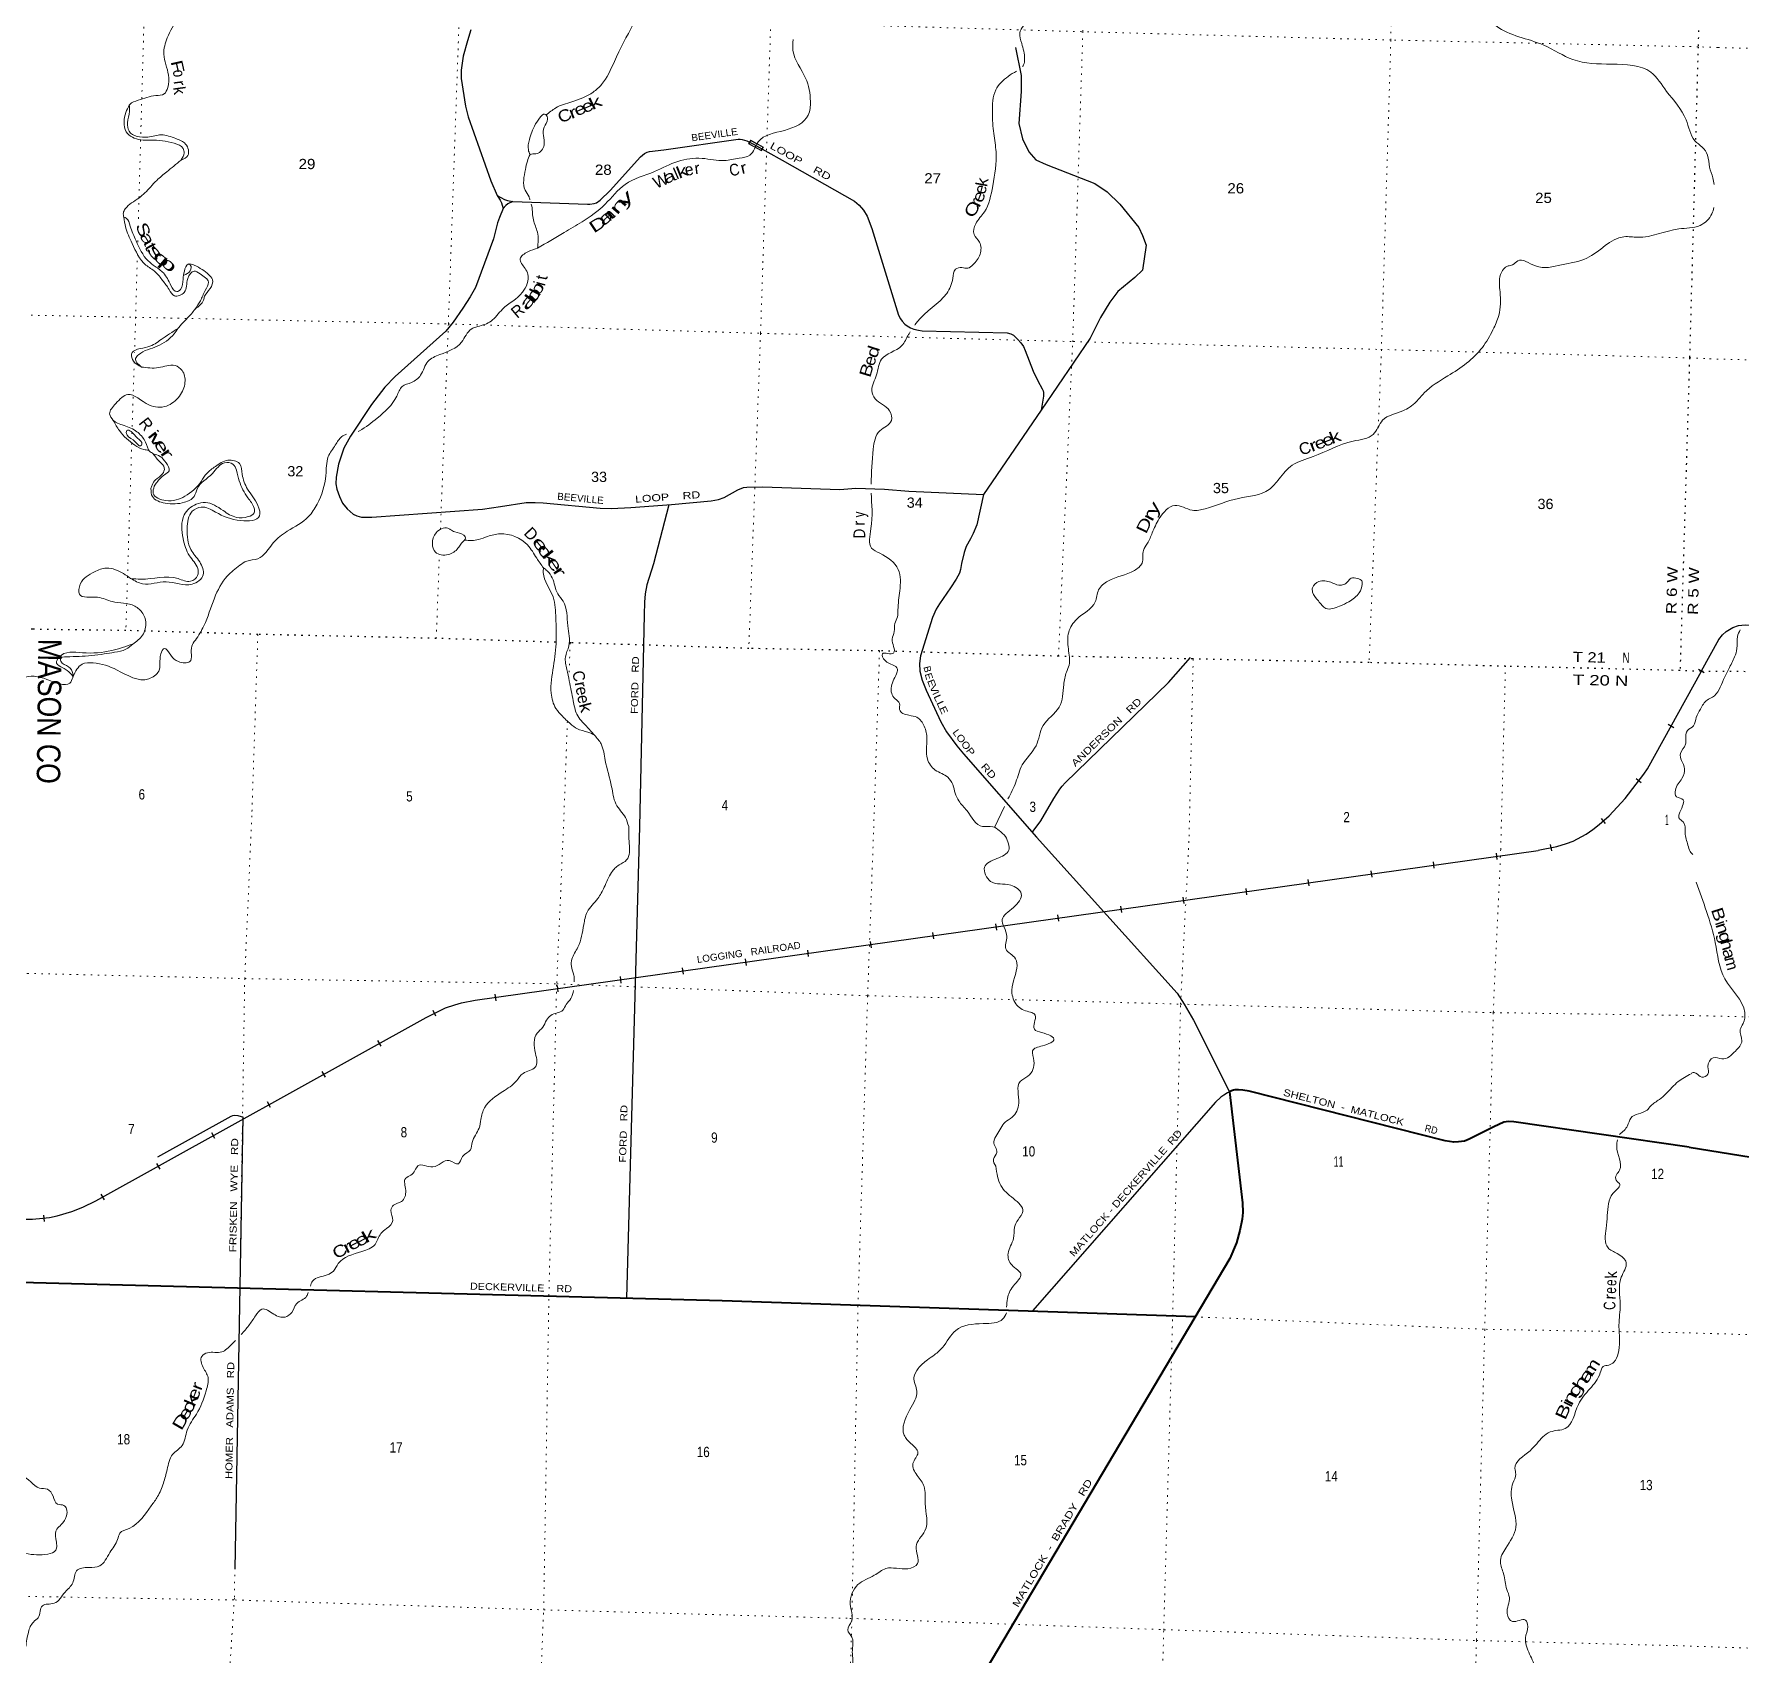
# Model space of a CAD drawing. Header units: feet. Extents: x -751810 to -497223, y -177792 to 12311.
# Drawn here: x -621218 to -592076, y -97603 to -69931 of the extents above; entities that cross this region are included whole.
import ezdxf
from ezdxf.enums import TextEntityAlignment as Align

# ---------------------------------------------------------------- set-up
doc = ezdxf.new("R2010")
doc.units = ezdxf.units.FT
doc.header["$LTSCALE"] = 80
doc.linetypes.add('DOTTED', pattern=[1.5, 0.3, -1.2])
for name, color, linetype in [('12', 7, 'Continuous'), ('27', 7, 'Continuous'), ('30', 7, 'Continuous'), ('41', 7, 'Continuous')]:
    doc.layers.add(name, color=color, linetype=linetype)
for name, color, linetype, lineweight in [('26', 7, 'Continuous', 40), ('29', 7, 'Continuous', 25), ('31', 7, 'Continuous', 13), ('34', 7, 'Continuous', 25), ('39', 7, 'Continuous', 13), ('6', 7, 'DOTTED', 25), ('7', 7, 'DOTTED', 13)]:
    doc.layers.add(name, color=color, linetype=linetype, lineweight=lineweight)

msp = doc.modelspace()

# ---------------------------------------------------------------- linework, layer by layer
at = {"layer": '26'}
for points in [[(-600804.59, -87990.66), (-600582.86, -89887.82), (-600580.94, -90048.03), (-600589.74, -90162.56), (-600629.79, -90355.66), (-600687.48, -90566.92), (-600800.16, -90838.31), (-608046.41, -103047.24)], [(-592959.35, -88937.59), (-595952.56, -88503.55), (-596042.32, -88497.5), (-596125.96, -88510.71), (-596294.42, -88587.54), (-596712.4, -88799.31), (-596795.09, -88832.27), (-596895.52, -88843.8), (-596975.58, -88849.89), (-597124.17, -88825.82), (-600473.98, -87978.78), (-600578.74, -87962.31), (-600653.58, -87957.91), (-600693.25, -87956.79), (-600717.48, -87958.73), (-600737.22, -87962.31), (-600771.77, -87973.28), (-600804.59, -87990.66), (-600800.66, -87992.85)], [(-592959.35, -88937.59), (-591721.1, -89135.58)], [(-624287.51, -92732.23), (-624075.29, -92737.16), (-624024.67, -92730.55), (-623980.65, -92719.54), (-623925.62, -92693.11), (-623888.75, -92668.46), (-623704.92, -92517.11), (-623646.08, -92457.45), (-623206.17, -91982.16), (-623147.54, -91934.38), (-623075.24, -91889.02), (-622886.72, -91768.13), (-622037, -91306.88), (-621952.35, -91264.84), (-621907.23, -91246.12), (-621854.73, -91236.13), (-621669.38, -91232.07), (-609472.57, -91555.25), (-601383.29, -91823.34)]]:
    msp.add_lwpolyline(points, dxfattribs=at)
at = {"layer": '29'}
msp.add_line((-610883.52, -83460.39), (-611105.44, -91511.98), dxfattribs=at)
for points in [[(-613760.18, -69857.85), (-613821.02, -70045.01), (-613892.8, -70305.67), (-613925.83, -70545.39), (-613924.97, -70688.14), (-613855.18, -71161.48), (-613808.38, -71345.01), (-613418.16, -72433.29), (-613313.05, -72687.03), (-613185.35, -72756.1), (-613134.95, -72773.56), (-613046.88, -72786.98), (-611771.28, -72835.86), (-611731.37, -72835.6), (-611657.69, -72823.96), (-611615.04, -72808.44), (-611554.47, -72767.92), (-611384.98, -72600.33), (-610866.41, -72025.66), (-610798.82, -71966.51), (-610752.29, -71947.11), (-610711.22, -71935.88), (-610465.42, -71906.88), (-609199.27, -71726.86), (-609162.05, -71725.94), (-609127.62, -71729.84), (-609087.41, -71738.55), (-609046.2, -71753.12), (-608932.64, -71810.77), (-608444.51, -72081.59), (-607207.9, -72785.18), (-607132.65, -72851.12), (-607057.65, -72935.93), (-606996.94, -73037.36), (-606912.15, -73251), (-606456.87, -74728.25), (-606425.02, -74793.01), (-606394.96, -74831.8), (-606351.35, -74880.3), (-606309.6, -74913.01), (-606254.41, -74944.32), (-606197.21, -74967.6), (-606118.7, -74987), (-606052.94, -74994.63), (-604602.34, -75032.52), (-604539.59, -75045.19), (-604493.06, -75072.35), (-604418.83, -75144.12), (-604368.98, -75200.39), (-604326.33, -75266.34), (-604293.69, -75330.25), (-604161.38, -75685.05), (-604081.87, -75851.81), (-604005.39, -75984.38), (-603988.99, -76019.04), (-603981.23, -76052.02), (-603981.23, -76086.94), (-603983.01, -76113.38), (-604024, -76350.87)], [(-604461.49, -70156.95), (-604362.98, -70639.14), (-604362.71, -70907.9), (-604404.71, -71458.23), (-604341.96, -71718.76), (-604233.98, -71942.5), (-604115.3, -72074.29), (-603935, -72157.71), (-603107.03, -72480.47), (-602894.3, -72622.99), (-602681.47, -72831.71), (-602357.66, -73230.15), (-602293.39, -73368.39), (-602231.93, -73534.62), (-602292.41, -73960.07), (-602426.58, -74086.56), (-602712.5, -74322.98), (-602850.3, -74505.52), (-603010.52, -74769.64), (-603187.4, -75123.54), (-604024, -76350.87), (-605007.24, -77788.56)], [(-613313.05, -72687.03), (-613259.03, -72767.74), (-613237.7, -72812.36), (-613206.95, -72906.7)], [(-613046.88, -72786.98), (-613132.42, -72828.63), (-613165.97, -72855.04), (-613206.95, -72906.7)], [(-613207.01, -72908.7), (-613274.54, -73060.67), (-613306.36, -73150.52), (-613376.48, -73423.26), (-613683.67, -74256.74), (-613770.85, -74418.62), (-613898.61, -74607.53), (-614061.65, -74849.28), (-614189.11, -75002.26), (-615056.23, -75776.57), (-615228.67, -75956.98), (-615460.1, -76253.14), (-615817.01, -76792.37), (-615930.6, -77002.6), (-616019.61, -77271.87), (-616062.43, -77495.35), (-616064.37, -77611.75), (-616050, -77698.19), (-616006.21, -77825.14), (-615952.5, -77937.67), (-615870.5, -78038.53), (-615769.19, -78125.47), (-615707.65, -78154.93), (-615626.07, -78175.73), (-615453.54, -78180.72), (-613564.03, -78038.76), (-613255.52, -77993.52), (-612815.91, -77928), (-612665.78, -77926.01), (-612524.89, -77932.39), (-611552.95, -78023.01), (-611357.18, -78032.31), (-611031.31, -78011.64), (-610337.14, -77961.5), (-609660.68, -77898.81), (-609531.53, -77876.47), (-609437.8, -77840.66), (-609203.44, -77709.46), (-609108.21, -77669.95), (-609047.51, -77663.82), (-608782.34, -77659.45), (-607458.48, -77705.71), (-607188.78, -77683.42), (-606697.31, -77699.62), (-606284.67, -77733.61), (-605007.24, -77788.56)], [(-605005.29, -77790.62), (-605122.66, -78308.69), (-605184.22, -78459.49), (-605229.97, -78548.27), (-605302.48, -78676.77), (-605339.06, -78779.77), (-605382.62, -78967.04), (-605403.3, -79072.51), (-605417.58, -79134.5), (-605473.09, -79235.47), (-605569.43, -79386.83), (-605761.99, -79658.04), (-605814.31, -79751.49), (-605877.22, -79893.38), (-606082.73, -80543.28), (-606099.3, -80674.89), (-606092.37, -80807.74), (-606052.77, -80962), (-605985.34, -81133.73), (-605738.69, -81672.01), (-605638.34, -81841.71), (-605460.6, -82083.5), (-605348.12, -82221.13), (-604104.41, -83641.99)], [(-610383, -77965.75), (-610641.52, -78975.57), (-610754.31, -79335.32), (-610783.27, -79489.6), (-610794.98, -79630.98), (-610803.24, -79847.34), (-610883.52, -83460.39)], [(-604175.86, -83560.36), (-604027.84, -83364.36), (-603808.02, -82983.63), (-603703.04, -82820.45), (-603664.26, -82770.01), (-603613.51, -82714.48), (-601849.32, -81002.52), (-601471.57, -80576.21)], [(-604104.41, -83641.99), (-601701.82, -86304.41), (-601580.61, -86491.39), (-601423.7, -86766.12), (-600804.59, -87990.66)], [(-600804.59, -87990.66), (-600841.57, -88009.17), (-600903.61, -88046.03), (-600954.02, -88080.95), (-601045.75, -88168.05), (-604173.73, -91730.86)], [(-619105.88, -89098.06), (-617852.29, -88406.09), (-617826.41, -88393.29), (-617797.32, -88389.41), (-617741.71, -88395.03), (-617682.93, -88408.81), (-617656.17, -88419.6), (-617792.77, -96137.94)]]:
    msp.add_lwpolyline(points, dxfattribs=at)
at = {"layer": '31'}
for p, q in [((-608983.37, -71739.81), (-608763.81, -71859.35)), ((-608763.81, -71859.35), (-608799.66, -71925.22))]:
    msp.add_line(p, q, dxfattribs=at)
msp.add_lwpolyline([(-608799.66, -71925.22), (-609019.22, -71805.67), (-608983.37, -71739.81)], dxfattribs=at)
msp.add_lwpolyline([(-609008.37, -71802.46), (-608980.16, -71750.66), (-608774.65, -71862.55), (-608802.86, -71914.36)], close=True, dxfattribs=at)
at = {"layer": '34'}
for p, q in [((-592701.78, -80834.92), (-592798.58, -80781.4)), ((-593218.28, -81774.53), (-593315.08, -81721.01)), ((-593777.34, -82712.78), (-593865.11, -82645.47)), ((-594386.66, -83407.42), (-594456.69, -83321.8)), ((-596234.92, -84023.52), (-596250.36, -83913.99)), ((-595303.41, -83875.83), (-595326.24, -83767.6)), ((-598371.77, -84324.86), (-598387.22, -84215.33)), ((-597310.43, -84172.55), (-597325.88, -84063.02)), ((-599447.29, -84473.89), (-599462.74, -84364.37)), ((-601584.15, -84775.24), (-601599.59, -84665.71)), ((-600508.63, -84626.2), (-600524.08, -84516.67)), ((-603721, -85076.58), (-603736.45, -84967.05)), ((-602645.49, -84927.54), (-602660.93, -84818.02)), ((-605857.86, -85377.92), (-605873.31, -85268.4)), ((-604782.34, -85228.89), (-604797.79, -85119.36)), ((-607994.72, -85679.26), (-608010.16, -85569.74)), ((-606919.2, -85530.23), (-606934.65, -85420.7)), ((-610131.57, -85980.61), (-610147.02, -85871.08)), ((-609056.06, -85831.57), (-609071.5, -85722.05)), ((-612268.43, -86281.95), (-612283.88, -86172.42)), ((-611192.91, -86132.91), (-611208.36, -86023.39)), ((-613329.77, -86434.26), (-613345.22, -86324.73)), ((-614357.9, -86698.46), (-614406.06, -86598.89)), ((-615295.38, -87212.06), (-615349.1, -87115.37)), ((-616245.83, -87737.04), (-616299.54, -87640.35)), ((-617181.87, -88259.98), (-617235.58, -88163.29)), ((-618132.31, -88784.96), (-618186.03, -88688.27)), ((-619068.35, -89307.9), (-619122.07, -89211.21)), ((-620018.8, -89832.88), (-620072.51, -89736.19)), ((-621040.51, -90204.34), (-621051.9, -90094.32))]:
    msp.add_line(p, q, dxfattribs=at)
for points in [[(-592747.59, -80799.54), (-592454.49, -80268.04), (-592390.82, -80186.77), (-592327.1, -80129.62), (-592215.15, -80063.74), (-592116.29, -80026.38), (-592004.29, -80015.4), (-591877.01, -80021.98), (-591754.11, -80046.13), (-591637.74, -80090.06), (-591521.35, -80169.15), (-591435.71, -80270.2), (-591372.05, -80380.02), (-591329.81, -80500.69), (-591297.43, -80634.73), (-591308.3, -80767.72), (-591423.72, -81190.17), (-591785.46, -82436.56), (-591805.42, -82620.83), (-591801.04, -82791.73), (-591770.37, -83006.51), (-591731.54, -83172.95), (-591537.87, -83972.99)], [(-595539.47, -83866.51), (-595217.1, -83798.51), (-595054.9, -83752.46), (-594939.01, -83708.61), (-594715.18, -83588), (-594603.42, -83511.27), (-594496.03, -83423.44), (-594327.18, -83278.79), (-594050.39, -82979.12), (-593735.15, -82568.04), (-593672.22, -82477.35), (-592747.74, -80805.22)], [(-624196.2, -89439.17), (-621535.59, -90150.14), (-621361.45, -90164.62), (-621247.54, -90164.62), (-621070.54, -90149.93), (-620958.25, -90138.31), (-620826.8, -90107.63), (-620574.16, -90031.63), (-620384.07, -89958.53), (-620166.71, -89852.58), (-614524.38, -86718.33), (-614191.71, -86557.42), (-614035.32, -86502.46), (-613921.23, -86471.73), (-613688.46, -86427.06), (-595538.22, -83867.49)]]:
    msp.add_lwpolyline(points, dxfattribs=at)
at = {"layer": '34', "lineweight": 13}
for points in [[(-592746.63, -80800.07), (-592453.57, -80268.65), (-592390.01, -80187.52), (-592326.45, -80130.51), (-592214.67, -80064.74), (-592116.04, -80027.46), (-592004.26, -80016.5), (-591877.15, -80023.07), (-591754.41, -80047.19), (-591638.25, -80091.04), (-591522.09, -80169.98), (-591436.61, -80270.84), (-591373.05, -80380.48), (-591330.87, -80501), (-591298.54, -80634.82), (-591309.39, -80767.53), (-591424.78, -81189.87), (-591786.54, -82436.35), (-591806.52, -82620.78), (-591802.14, -82791.82), (-591771.45, -83006.71), (-591732.61, -83173.2), (-591538.94, -83973.25)], [(-595539.24, -83867.59), (-595216.84, -83799.58), (-595054.55, -83753.51), (-594938.55, -83709.61), (-594714.61, -83588.94), (-594602.76, -83512.15), (-594495.32, -83424.28), (-594326.42, -83279.58), (-594049.55, -82979.83), (-593734.26, -82568.69), (-593671.28, -82477.93), (-592746.78, -80805.75)], [(-624196.48, -89440.23), (-621535.78, -90151.23), (-621361.5, -90165.72), (-621247.49, -90165.72), (-621070.44, -90151.03), (-620958.07, -90139.4), (-620826.52, -90108.69), (-620573.8, -90032.67), (-620383.63, -89959.54), (-620166.2, -89853.56), (-614523.87, -86719.31), (-614191.29, -86558.44), (-614034.99, -86503.51), (-613920.98, -86472.8), (-613688.28, -86428.15), (-595538.07, -83868.58)]]:
    msp.add_lwpolyline(points, dxfattribs=at)
at = {"layer": '39'}
msp.add_line((-604820.64, -83477.38), (-604652.06, -83118.75), dxfattribs=at)
for points in [[(-596633.92, -60986.51), (-596637.43, -61457.89), (-596919.67, -62120.42), (-596973.19, -62572.89), (-596998.21, -63005.66), (-597081.11, -63282.42), (-597077.04, -63657.2), (-597240.07, -64037.49), (-597440.4, -64358.78), (-597699.27, -64566.35), (-598016, -64742.82), (-598520.68, -65347.54), (-598986.71, -65674.84), (-599378.47, -66013.34), (-599775.75, -66319.53), (-600096.22, -66477.8), (-600454.71, -66623.41), (-600935.23, -66849.75), (-601264.88, -67205.32), (-601543.36, -67380.36), (-601893.74, -67522.06), (-602287.04, -67705.41), (-603061.15, -67919.19), (-603645.51, -68095.59), (-604040.55, -68387.7), (-604102.38, -68731.26), (-604137.53, -69167.9), (-604117.95, -69327.36), (-604222.09, -69674.3), (-604388.84, -69909.48), (-604355.5, -70089.29), (-604305.4, -70353.98), (-604323.13, -70456.46), (-604344.76, -70485.35)], [(-592997.55, -62607.62), (-593143.41, -62794.76), (-593676.11, -63012.24), (-594201.86, -63425.25), (-594404.38, -63631.67), (-594678.15, -64016.3), (-594722.17, -64378.27), (-595022.64, -64796.74), (-595299.83, -65143.04), (-595497.21, -65657.79), (-595827.81, -66450.53), (-595954.54, -66825.33), (-596253.76, -67417.08), (-596389.65, -67610.42), (-596896.87, -67870.6), (-597342.77, -68071.27), (-597492.05, -68220.09), (-597449.46, -68325.5), (-597290.73, -68591.85), (-596974.42, -68945.24), (-596776.51, -69278.67), (-596744.3, -69404.07), (-596585.04, -69511.28), (-596251.44, -69790.38), (-595441.74, -70119.09), (-594942.6, -70364.46), (-594279.81, -70443.12), (-593613.94, -70580.24), (-593343.51, -70908.75), (-593011.16, -71391.31), (-592859.97, -71752.24), (-592736.91, -71858.89), (-592644.55, -71997.3), (-592609.55, -72199.3), (-592554.1, -72381.47), (-592530.66, -72498.17)], [(-612475.79, -71314.18), (-612311.39, -71190.29), (-612036.05, -71085.72), (-611673.21, -70920.03), (-611528.25, -70789.29), (-611310.71, -70397.75), (-610988.62, -69760.01), (-610710.26, -69214.27), (-610393.08, -68505.94), (-610102.39, -67692.45), (-610021.45, -67538.56), (-609798.69, -67324.39), (-609491.43, -66984.59), (-609391.71, -66788.68), (-609305.43, -66552.27), (-609104.72, -65954.98), (-608906.09, -65613.52), (-608842.23, -65394.9), (-608658.85, -65252.65), (-608456.37, -65048.24), (-608188.1, -64756.2), (-608065.4, -64633.17), (-607596.9, -64529.54), (-607396.02, -64298.92), (-607144.53, -63924.02), (-606856.26, -63765.25), (-606638.34, -63476.46)], [(-618567.67, -69063.66), (-618573.08, -69402.04), (-618752.35, -69665.23), (-618944.76, -69994.7), (-619003.52, -70271.82), (-618924.69, -70627.61), (-618938.19, -70842.97), (-618998.27, -70950.84), (-619139.58, -70978.9), (-619442.72, -71060.89), (-619584.7, -71131.24), (-619592.94, -71143.2)], [(-612623.36, -73586.99), (-612168.32, -73317.95), (-611861.52, -73133.27), (-611468.75, -72834.44), (-611126.92, -72495.81), (-610624.4, -72277.87), (-610227.2, -72102.63), (-609813.89, -72052.55), (-609430.13, -72088.65), (-609177.98, -72050.21), (-608998.04, -71996.56), (-608853.58, -71771.11), (-608405.73, -71574.49), (-608001.11, -71312.74), (-607963.18, -71079.63), (-608045.38, -70683.49), (-608261.22, -70212.79), (-608256.42, -70024.75)], [(-604444.51, -70562.88), (-604585.83, -70651.88), (-604796.78, -70882.35), (-604855.23, -71266.25), (-604832.86, -71629.24), (-604793.59, -71942.11), (-604851.14, -72521.45), (-604993.08, -72966.53), (-605141.21, -73169.75), (-605168.25, -73350.66), (-605077.76, -73480.98), (-605064.99, -73688.69), (-605188.62, -73870.13), (-605274.05, -73927.24), (-605378.5, -73915.57), (-605485.64, -73946.16), (-605532.34, -74098.56), (-605635.07, -74356.88), (-606141.9, -74844.72), (-606181.66, -74901.98)], [(-619592.75, -71142.92), (-619651.3, -71269.23), (-619682.07, -71431.94), (-619646.49, -71597.69), (-619399.19, -71736.46), (-619228.22, -71741.1), (-618824.6, -71793.62), (-618675.14, -71884.55), (-618658.22, -71959.35), (-618710.41, -72077.42)], [(-618710.48, -72081.45), (-618592.51, -72002.67), (-618631.63, -71806.65), (-618797.19, -71715.47), (-619047.66, -71649.17), (-619277.68, -71687.96), (-619596.03, -71588.39), (-619623.92, -71444.92), (-619590.66, -71252.03), (-619592.84, -71143.11)], [(-612750.69, -71985.4), (-612779.61, -71906.38), (-612760.72, -71731.4), (-612655.85, -71465.05), (-612482.24, -71304.53), (-612451.28, -71381.56), (-612509.86, -71521.69), (-612522.17, -71662.52), (-612510.63, -71821.86), (-612631.74, -71971.1), (-612702.25, -71976.07), (-612751.02, -71984.51)], [(-618710.48, -72081.45), (-618955.17, -72283.19), (-619124.5, -72427.67), (-619230.94, -72540.87), (-619431.15, -72729.2), (-619661.47, -72913.03), (-619694.79, -72983.04), (-619685.89, -73055.7)], [(-612751.41, -72758.52), (-612768.32, -72710.4), (-612834.91, -72596.56), (-612829.28, -72244.08), (-612796.79, -72099.53), (-612751.02, -71984.51)], [(-612623.36, -73586.99), (-612624.98, -73310.95), (-612694.09, -73102.38), (-612720.56, -72870.29), (-612728.76, -72834.26)], [(-618466.47, -74622.55), (-618327.91, -74472.9), (-618306.96, -74406.5), (-618214.3, -74274.95), (-618173.63, -74122.46), (-618238.67, -74036.85), (-618483.63, -73877.97), (-618587.92, -73856.22), (-618652.25, -73978.13), (-618674.53, -74112.77), (-618721.68, -74293.37), (-618780.57, -74326.72), (-618881.56, -74224.44), (-619010.92, -74008.9), (-619151.99, -73895.93), (-619273.22, -73801.4), (-619477, -73457.8), (-619577.66, -73208.46), (-619645.94, -73074.44), (-619686, -73054.84)], [(-619685.89, -73055.7), (-619656.37, -73223.37), (-619546.14, -73503.08), (-619308.58, -73873.39), (-619149.44, -73988.65), (-619025.05, -74137.62), (-618914.78, -74288.4), (-618822, -74400.62), (-618658.05, -74340.68), (-618593.89, -74103.93), (-618487.22, -73976.63), (-618385.36, -74024.53), (-618240.73, -74165.76), (-618297.3, -74305.92), (-618378.62, -74483.97), (-618468.27, -74625.39)], [(-604590.33, -82987.45), (-604454.44, -82701.54), (-604347.14, -82409.05), (-604110.47, -82080.26), (-603990.3, -81737.59), (-603715.61, -81421.47), (-603637.04, -81037.87), (-603591.34, -80823.01), (-603547.2, -80704.82), (-603558.85, -80426.62), (-603552.3, -80142.65), (-603413.91, -79919.13), (-603101.35, -79625.75), (-603041.7, -79419.15), (-602884.38, -79270.46), (-602430.72, -79088.04), (-602299.91, -78961.1), (-602278.36, -78745.86), (-602210.01, -78624.02), (-602126.68, -78445.99), (-602006.07, -78202.05), (-601738.86, -77976.47), (-601444.39, -78059.56), (-601222.64, -78034.75), (-600656.39, -77858.08), (-600130.76, -77704.96), (-599960.89, -77526.24), (-599735.8, -77291.96), (-599381.3, -77144.28), (-598694.9, -76878.78), (-598353.02, -76765.16), (-598192.21, -76523.85), (-597847.54, -76361.91), (-597619.71, -76208.26), (-597484.49, -76057.22), (-597079.42, -75767.27), (-596490.1, -75280.69), (-596308.18, -74977.25), (-596209.73, -74734.99), (-596187.2, -74332.4), (-596178.44, -74036.38), (-596049.32, -73889.28), (-595972.52, -73868.29), (-595886.93, -73801.1), (-595584.48, -73888.34), (-595137.45, -73869), (-594705.04, -73756.76), (-594071.35, -73389.73), (-593836.07, -73399.37), (-593137.56, -73256.96), (-592772.37, -73196.07), (-592569.99, -72997.71), (-592537.24, -72890.92)], [(-615684.84, -76713.5), (-615661.31, -76701.44), (-615360.06, -76486.45), (-615026.1, -76112.82), (-614932.93, -75949.04), (-614774.82, -75876.92), (-614619.93, -75754.39), (-614493.42, -75518.59), (-614288.3, -75400.86), (-613918.68, -75188.94), (-613754.14, -74965.82), (-613644.8, -74923.17), (-613415.96, -74831.99), (-613221.52, -74627.46), (-612878.82, -74336.55), (-612787.42, -74031.73), (-612836.1, -73930.25), (-612920.03, -73767.79), (-612787.31, -73646.93), (-612619.51, -73584.72)], [(-618663.81, -74046.56), (-618598.51, -74015.22), (-618536.52, -73913.42), (-618569.85, -73858.51), (-618586, -73854.82)], [(-618468.27, -74625.39), (-618533.08, -74705.23), (-618705.02, -74887.95), (-618756.35, -74951.63)], [(-618753.67, -74948.3), (-619051.24, -75146.56), (-619274.56, -75270.07), (-619556.22, -75392.67), (-619519.96, -75516.12), (-619384.71, -75614.9)], [(-619384.71, -75614.9), (-619484.96, -75466.29), (-619435.68, -75404.59), (-619117.45, -75260.38), (-618828.3, -75047.23), (-618756.35, -74951.63)], [(-606257.59, -75014.74), (-606286.17, -75058.08), (-606405.97, -75251.66), (-606749.72, -75482.11), (-606834.48, -75748.76), (-606913.22, -76017.52), (-606857.1, -76157.39), (-606612.85, -76360.58), (-606581.35, -76530.3), (-606777.28, -76702.57), (-606890.93, -77015.12), (-606926.73, -77616.82)], [(-619385.03, -75614.67), (-619095.11, -75625.38), (-618812.82, -75589.41), (-618691.39, -75671.86), (-618642.34, -75876.09), (-618736.63, -76110.36), (-618958.68, -76280.22), (-619258.21, -76261.53), (-619619.57, -76082.73), (-619823.29, -76238.77), (-619928.72, -76414.44), (-619866.14, -76528.22)], [(-619866.14, -76528.22), (-619762.26, -76701.06), (-619498.59, -76948.87), (-619344.99, -77024.35), (-619263.21, -77035)], [(-619266.48, -77031), (-619340.1, -76852.58), (-619486.62, -76703.27), (-619712.4, -76603.1), (-619818.41, -76563.2), (-619865.13, -76529.9)], [(-620552.11, -80898.33), (-620397.46, -80688.41), (-620211.99, -80667.07), (-619801.42, -80788.2), (-619260.53, -80939.52), (-619091.4, -80807.13), (-619054.51, -80513.56), (-618996.7, -80421.77), (-618885.81, -80534.28), (-618754.74, -80643.06), (-618559.57, -80644.04), (-618527.22, -80382.63), (-618465.16, -80276.8), (-618320.45, -80035.24), (-618139.84, -79562.55), (-617920.48, -79183.13), (-617706.25, -78999.05), (-617588.41, -78928.33), (-617400.64, -78888.9), (-617134.67, -78614.95), (-616896.11, -78419.15), (-616531.89, -78166.86), (-616385.64, -77955.54), (-616236.93, -77464.23), (-616195.6, -77144.53), (-616075.73, -76946.92), (-615964.78, -76803.56), (-615886.05, -76760.47)], [(-619527.32, -76857.77), (-619644.08, -76735.1), (-619635.42, -76696.96), (-619563.29, -76716.19), (-619454.44, -76830.68), (-619377.59, -76932.59), (-619402.15, -76958.41), (-619479.74, -76902.82), (-619527.32, -76857.77)], [(-619569.79, -79224.42), (-619365.38, -79316.12), (-618966.41, -79281.94), (-618520.32, -79321.01), (-618330.65, -79162.74), (-618391.52, -78942.21), (-618543.07, -78730.37), (-618605.81, -78374.82), (-618518.56, -78077.99), (-618366.49, -78005.78), (-618122.34, -78090.11), (-617688.01, -78235.77), (-617368.84, -78158.06), (-617398.19, -77980.32), (-617574.78, -77697.58), (-617665.34, -77446.37), (-617712.73, -77264.33), (-617909.02, -77206.93), (-618124, -77312.42), (-618270.78, -77431.05), (-618363.5, -77566.63), (-618643.23, -77820.22), (-618968.37, -77893.81), (-619183.74, -77771.65), (-619167.94, -77649.16)], [(-619266.48, -77031), (-619244.77, -77057.52), (-619212.84, -77074.13), (-619187.07, -77098.7)], [(-619187.58, -77098.21), (-619068.56, -77237.51), (-618995.7, -77337.35), (-619027.52, -77439.61), (-619145.84, -77540.54), (-619203.52, -77629.92), (-619224.67, -77688.42)], [(-619167.94, -77649.16), (-619122.37, -77583.84), (-618991.53, -77454.26), (-618913.96, -77384.94), (-618966.15, -77251.17), (-619065, -77140.86), (-619187.07, -77098.7)], [(-619224.67, -77688.42), (-619198.73, -77827.83), (-618981.15, -77937.94), (-618648.89, -77922.88), (-618488.39, -77826.62), (-618435.97, -77694.46), (-618172.2, -77432.56), (-617968.03, -77248.33), (-617823.57, -77274.72), (-617762.85, -77378.4), (-617715.45, -77560.44), (-617567.13, -77848.8), (-617463.25, -78021.63), (-617460.57, -78106.29), (-617564.2, -78169.17), (-617762.61, -78181.73), (-617993.14, -78063.88), (-618294.79, -77926.29), (-618450.21, -77956.15), (-618654.35, -78138.37), (-618674.93, -78545.01), (-618564.9, -78836.81), (-618425.54, -79056.53), (-618427.37, -79171.33), (-618547.71, -79272.24), (-618760.28, -79226.67), (-619396.31, -79237.07), (-619571.17, -79224.32)], [(-606928.5, -77769.11), (-606930.77, -78374.4), (-606917.97, -78707.01), (-606778.5, -78793.77), (-606462.98, -79070.58), (-606436.62, -79435.64), (-606467.95, -79759.51), (-606477.96, -79882.26), (-606521.98, -79992.39), (-606532.22, -80129.23), (-606566.53, -80261.67), (-606542.37, -80386.95), (-606542.16, -80499.77), (-606733.51, -80510.94), (-606689.07, -80626.46), (-606478.14, -80774.75), (-606480.83, -80817.01), (-606537.21, -80945.09), (-606575.3, -81188.28), (-606518.38, -81277.79), (-606441.24, -81361.58), (-606440.87, -81464.33), (-606281.44, -81561.46), (-606145.16, -81595.78), (-606018.79, -81746.8), (-605973.92, -81961.05), (-605965.34, -82305.68), (-605831.53, -82495.1), (-605618.21, -82619.24), (-605529.64, -82743.5)], [(-613868.12, -78572.32), (-613851.51, -78540.34), (-613882.83, -78485.47), (-614034.89, -78430.76), (-614112.73, -78391.28), (-614154.63, -78368.48), (-614355.08, -78446), (-614418.39, -78630.37), (-614366.39, -78776.23), (-614147.69, -78815.84), (-613980.95, -78707.59), (-613933.56, -78637.8), (-613868.12, -78572.32)], [(-613868.12, -78572.32), (-613630.51, -78561.86), (-613474.7, -78507.84), (-613262.7, -78462.73), (-612792.86, -78653.27), (-612637.48, -78877.26), (-612521.42, -79044.24)], [(-619532.74, -80345.06), (-619367.31, -80192.47), (-619313.48, -79971.68), (-619363.4, -79821.83), (-619500.25, -79696.84), (-619885.35, -79618.41), (-620133.71, -79546.11), (-620444.76, -79492.99), (-620429.95, -79321.97), (-620187.14, -79112.14), (-619982.86, -79046.77), (-619828.37, -79075.33), (-619571.17, -79224.32)], [(-612521.42, -79044.24), (-612524.27, -79124.52), (-612358.28, -79538.31), (-612309.79, -79903.71), (-612303.8, -80284.57), (-612351.08, -80725.06), (-612390.61, -81183.79), (-612308.26, -81444.95), (-612197.69, -81577.59), (-612035.08, -81727.15), (-611903.56, -81807.74), (-611715.32, -81865.02), (-611652.65, -81898.97)], [(-611651.5, -81900.25), (-611787.92, -81749.07), (-611949.64, -81543.11), (-612012.35, -81312.48), (-612081.41, -80974.98), (-612120.51, -80776.94), (-612147.33, -80567.01), (-612087.95, -80376.52), (-612106.62, -80033.75), (-612184.41, -79613.51), (-612278.95, -79485.13), (-612370.75, -79216.67), (-612458.47, -79093.8), (-612521.42, -79044.24)], [(-598768.95, -79623.63), (-598591.45, -79471.22), (-598540.76, -79320.9), (-598547.93, -79266.39), (-598619.71, -79225), (-598730.29, -79219.27), (-598791.65, -79280.79), (-598854.78, -79328.17), (-598941.48, -79338.93), (-599075.53, -79290.54), (-599282.61, -79279.31), (-599390.91, -79382.41), (-599388.07, -79457), (-599289.87, -79607.59), (-599161.13, -79736.48), (-598927.09, -79697.76), (-598768.95, -79623.63)], [(-592086.53, -80100.86), (-592133.39, -80215.18), (-592142.65, -80422.5), (-592182.43, -80562.58), (-592282.33, -80769.69), (-592373.5, -80950.81), (-592560.38, -81252.49), (-592652.23, -81300.6), (-592764.24, -81456.12)], [(-620551.78, -80901.61), (-620652.71, -80795.3), (-620726.47, -80751.86), (-620833.81, -80669.63), (-620791.94, -80567.53), (-620394.34, -80493.03), (-619892.67, -80454.38), (-619532.74, -80345.06)], [(-619532.74, -80345.06), (-619650.87, -80433.91), (-619844.87, -80485.33), (-620022.14, -80513.23), (-620447.67, -80556.68), (-620669.12, -80563.36), (-620767.82, -80598.8), (-620762.89, -80638.48), (-620629.55, -80731.19), (-620556.98, -80849.15), (-620551.78, -80901.61)], [(-623728.45, -83112.47), (-623556.44, -82835.14), (-623451.18, -82775.14), (-622958.31, -82782.69), (-622738.83, -82522.13), (-622540.36, -82190.74), (-622332.17, -82006.57), (-621681.62, -81591.44), (-621575.7, -81385.56), (-621407.42, -80928.79), (-621217.74, -80895.44), (-620779.1, -81023.04), (-620609.92, -81013.54), (-620557.78, -80913.44), (-620551.78, -80901.61)], [(-592764.24, -81456.12), (-592838.2, -81596.19), (-592884.78, -81740.53), (-592988.67, -81819.52), (-593013.24, -81972.26), (-593020.63, -82056.76), (-593107.66, -82214.59), (-593089.45, -82333.73), (-593037.35, -82473.54), (-593082.24, -82638.05), (-593194.09, -82837.8), (-593175.77, -82950.91), (-593059.9, -83003.05), (-593069.65, -83109.68), (-593128.2, -83247.79), (-593133.29, -83314.2), (-593061.89, -83379.76), (-593028.64, -83565.62), (-592979.72, -83777.9), (-592939.21, -83887.32), (-592895.82, -83939.3)], [(-611651.5, -81900.25), (-611537.2, -82051.08), (-611467.2, -82330.18), (-611357.7, -82781.12), (-611283.91, -83074.38), (-611122.62, -83306.52), (-611066.51, -83457.38)], [(-605529.64, -82743.5), (-605429.47, -83023.05), (-605289.31, -83192.42), (-605025.97, -83460.37), (-604850.94, -83463.05), (-604739.32, -83529.23), (-604630.25, -83628)], [(-611066.51, -83457.38), (-611057.4, -83749.2), (-611101.07, -84030.37), (-611230.22, -84115.78), (-611358.48, -84243.56), (-611484.05, -84498.44), (-611593.77, -84687.18), (-611775.22, -84922.49), (-611833.19, -85134.73), (-611934.02, -85521.3), (-612036.06, -85724.36), (-612043.32, -85847.17), (-612002.91, -85995.39), (-611995.01, -86109.77)], [(-604630.25, -83628), (-604576.07, -83864.52), (-604781.31, -84008.48), (-604988.61, -84154.4), (-604886.22, -84396.96), (-604543.42, -84460.17), (-604364, -84607.91), (-604495.08, -84842.49), (-604687.81, -85047.26), (-604610.8, -85335.54), (-604626.55, -85550.88), (-604459.68, -85716.46), (-604439.72, -85876.25), (-604521.54, -86305.65), (-604414.75, -86534.21), (-604203.81, -86632.36), (-604136.11, -86662.31), (-604148.26, -86893.88), (-603889.69, -87019.45), (-603804.88, -87088.16), (-603999.25, -87202.15), (-604168.73, -87288.55), (-604147.12, -87462.51), (-604248.69, -87724.05), (-604384.04, -87815.35), (-604403.77, -88181.82), (-604520.96, -88424.81), (-604635.93, -88506.56), (-604778.7, -88726.72), (-604832.11, -88842.3), (-604782.59, -89027.05), (-604838.01, -89142.58), (-604796.89, -89260.8)], [(-592840.5, -84410.67), (-592661.9, -84912.36), (-592513.46, -85440.14), (-592349.18, -86063.05), (-592008.44, -86633.67), (-592037.19, -86824.56), (-592086, -86928.26), (-592058.35, -87118.46), (-592169.29, -87293.29), (-592398.11, -87429.04), (-592548.64, -87407.35), (-592638.92, -87560.48), (-592637.99, -87689.56), (-592741.9, -87739.53), (-592842.96, -87670.61), (-592907.27, -87665.06), (-592926.61, -87681.59)], [(-612006.02, -86257.96), (-612055.8, -86397.3), (-612133.05, -86500.18), (-612189.89, -86593.49), (-612395.76, -86685.01), (-612468.39, -86765.82), (-612534.04, -86887.14), (-612631.41, -86989.49), (-612656.64, -87335.65), (-612660.79, -87569.44), (-612758.9, -87623.39), (-612869.04, -87675.01), (-612983.21, -87803.15), (-613217.68, -87986.69), (-613527.13, -88263.08), (-613590.76, -88461.07), (-613620.86, -88609.5), (-613738.05, -88852.5), (-613765.55, -88978.82), (-613901.55, -89094.31), (-613973.28, -89217.49), (-614130.98, -89163.04), (-614409.85, -89272.86), (-614665.14, -89252.22), (-614715.68, -89335.61), (-614784.18, -89412.5), (-614874.24, -89466.65), (-614873.62, -89672.33), (-614945.14, -89864.07), (-615079.76, -89927.16), (-615128.34, -90012.62), (-615092.59, -90184.92), (-615200.98, -90323.29), (-615297.99, -90411.55), (-615397.48, -90594.5), (-615620.25, -90715.84), (-616024.57, -90923.26), (-616108.48, -91050.16), (-616212.9, -91114.03), (-616463.48, -91220.53), (-616501.37, -91308.28)], [(-592926.61, -87681.59), (-593143.65, -87814.44), (-593356.68, -88024.74), (-593467.98, -88120.69), (-593613.88, -88229.87), (-593678.2, -88300.82), (-593955.79, -88438.89), (-594011.64, -88570.54), (-594148.97, -88717.13)], [(-594181.81, -88811.71), (-594195.96, -88914.65), (-594148.46, -89329.21), (-594198.84, -89406.56), (-594205.36, -89501.16), (-594140.79, -89573.38), (-594185.08, -89648.87), (-594263.7, -89727.51), (-594356.16, -90102.2), (-594378.05, -90321.41), (-594344.49, -90652.95), (-594185.94, -90751.77), (-594034.91, -90906.85), (-594118.05, -91156.77), (-594136.35, -91622.07), (-594157.66, -91972.36), (-594146.71, -92244.84), (-594170.51, -92459.98), (-594242.78, -92603.31), (-594332.78, -92655.45), (-594426.07, -92679.27), (-594477.31, -92788.86), (-594653.67, -93060.58), (-594850.12, -93329.78), (-595074.44, -93739.4), (-595331.79, -93797.35), (-595454.86, -93880.9), (-595674.61, -94117.24), (-595934.42, -94421.11), (-595918.9, -94520.3), (-595967.22, -94672.31), (-595988.96, -94962.1), (-595916.57, -95425.69), (-596091.14, -95782.14), (-596181.9, -96015.73), (-596126.82, -96218.77), (-596071.47, -96488.36), (-596028.73, -96624.54), (-596066.09, -96895.79), (-595973.02, -97033.26), (-595754.87, -97010.61), (-595715.41, -97118.49), (-595754.78, -97313.06), (-595736.3, -97452.66), (-595622.58, -97723.74), (-595558.01, -97872.58), (-595480.94, -98005.61), (-595549.87, -98251.85), (-595577.26, -98374.15), (-595453.96, -98740.24), (-595401.09, -98798.05), (-595353.68, -98756.92), (-595308.7, -98731.85), (-595294.35, -98875.38), (-595334.04, -99082.04), (-595258.29, -99188.83), (-595188.21, -99281.36), (-595200.03, -99424.21), (-595236.54, -99509.98), (-595113.11, -99565.56), (-595073.01, -99649.25), (-595092.99, -99795.93), (-595194.73, -100216.76), (-595216.99, -100526.7), (-595160.38, -100747.93), (-594948.97, -101057.8), (-594957.51, -101305.58), (-595105.3, -102021.63), (-595113.54, -102640.43), (-595209.56, -103073.49), (-595317.11, -103409.48), (-595376.73, -103837.43), (-595425.44, -104156.78), (-595457.19, -104520.92), (-595413.29, -104766.02), (-595398.63, -105127.31), (-595444.32, -105561.67), (-595496.43, -106316.45), (-595581.77, -107108.7), (-595656.76, -107661.27), (-595736.13, -107921.36), (-595838.33, -108130.46), (-595908.8, -108358.52)], [(-604796.89, -89260.8), (-604710.84, -89591.44), (-604497.1, -89812.65), (-604333.73, -90034.59), (-604417.97, -90173.57), (-604475.77, -90303.16), (-604494.86, -90492.2), (-604588.21, -90747.9), (-604521.05, -90951.25), (-604369.87, -91100.29), (-604498.13, -91304.69), (-604598.48, -91519.89), (-604614.36, -91664.97)], [(-616540.88, -91417.43), (-616564.99, -91480.06), (-616735.47, -91604.74), (-616820.03, -91755.82), (-616932.92, -91835.6), (-617127.02, -91786.28), (-617328.22, -91700.48), (-617438.04, -91816.64), (-617553.16, -91981.05), (-617682.97, -92132.6)], [(-604614.8, -91764.85), (-604678.17, -91868.69), (-605012.61, -91946.84), (-605481.02, -92063.9), (-605710.31, -92356.46), (-605842.44, -92478.09), (-605965.66, -92567.69), (-606122.63, -92714.9), (-606195.16, -92868.3), (-606144.9, -93101.46), (-606265.97, -93414.93), (-606362.09, -93852.02), (-606246.98, -93994.09), (-606128.27, -94152.38), (-606213.68, -94335.7), (-606140.48, -94539.2), (-606022.57, -94727.72), (-606004.04, -95018.54), (-606008.3, -95486.22), (-606160.41, -95754.53), (-606133.78, -96043.55), (-606297.27, -96132.12), (-606673.86, -96128.53), (-606872.32, -96244.44), (-607152.51, -96404.63), (-607282.21, -96740.05), (-607261.57, -97026.9), (-607325.99, -97178.49), (-607254.75, -97303.31), (-607245.59, -97491.06), (-607244.96, -97620.12), (-607241.32, -97787.56), (-607380.39, -98096.54), (-607374.68, -98262.02), (-607328.66, -98503.14), (-607401.77, -98602.09), (-607485.64, -98726.97), (-607455.45, -98880.98), (-607503.5, -99022.91), (-607701.8, -99209.39), (-607785.3, -99473.41), (-607935.02, -99574.43), (-608106.24, -99727.32), (-608058.68, -99986.63), (-608049.59, -100329.63), (-608153.97, -100697.96), (-608214.97, -101254.92), (-608326.93, -101528.29), (-608590.86, -101836.09), (-608584.95, -102146.75), (-608565.08, -102267.42)], [(-622435.43, -92251.63), (-622535.63, -92166.17), (-622657.53, -92205.4), (-622809.26, -92382.99), (-622835.6, -92618.22), (-622806.79, -92824.62), (-622810.56, -92967.68), (-622800.77, -93207.88), (-622747.54, -93328.2), (-622725.67, -93415.46), (-622720.86, -93615.2), (-622637.22, -93881.47), (-622584.41, -93941.3), (-622456, -93884.09), (-622304.43, -93865.79), (-622283.94, -93928.82), (-622254.22, -94024.34), (-622210.15, -94033.54), (-622174.97, -93998.14), (-622118.02, -94054.04), (-621995.08, -94204.37), (-622030.68, -94255.89), (-622086.15, -94296.81), (-622053.25, -94348.06), (-621972.62, -94346.09), (-621962.24, -94410.88), (-621953.98, -94479.64), (-621951.71, -94546.24), (-621965.59, -94614.44), (-622116.2, -94673.09), (-622228.83, -94742.8), (-622187.04, -94838.64), (-622047.34, -94811.96), (-621813.52, -94882.46), (-621597.34, -95087.61), (-621459.3, -95429.88), (-621428.8, -95648.42), (-621464.94, -95796.7), (-621458.05, -95841.24), (-621374.3, -95873.62), (-620985.78, -95883.56), (-620849.11, -95818.5), (-620848.04, -95624.96), (-620831.5, -95456.01), (-620754.94, -95379.33), (-620666.47, -95232.39), (-620665.3, -95111.44), (-620710.11, -95053.84), (-620818.23, -95028.89), (-620895.25, -94893.85), (-620992.88, -94776.42), (-621127.32, -94756.85), (-621273.58, -94650.28), (-621604.08, -94426.08), (-621753.68, -94293.21), (-621950.89, -94056.3), (-622188.84, -93759.86), (-622460.58, -93369.81), (-622503.95, -93181.19), (-622591.18, -92822.07), (-622590.33, -92713.21), (-622593.23, -92517.55), (-622653.35, -92429.32), (-622592.53, -92338.12), (-622423.49, -92267.84), (-622435.43, -92251.63)], [(-617781.49, -92236.66), (-617849.79, -92306.15), (-618014.23, -92430.99), (-618260.35, -92444.86), (-618356.66, -92506.92), (-618331.4, -92695.08), (-618249.3, -92866.55), (-618281.58, -93097.6), (-618447.09, -93492.6), (-618605.4, -93766.81), (-618692.93, -94030.72), (-618853.98, -94179.84), (-618947.44, -94439.57), (-619012.03, -94673.83), (-619110.68, -94901.17), (-619217.54, -95057.72), (-619598.35, -95443.18), (-619753.67, -95527.93), (-619792.72, -95633.8), (-619925.49, -95856.23), (-620098.73, -96085.69), (-620284.73, -96111.18), (-620493.72, -96168.34), (-620559.63, -96376.35), (-620688.58, -96530.33), (-620878.98, -96723.06), (-621077.48, -96764.36), (-621151.39, -96970.15), (-621229.85, -97042.75), (-621314.94, -97213.97), (-621361.73, -97460.78)]]:
    msp.add_spline(points, degree=3, dxfattribs=at)
at = {"layer": '6'}
for points in [[(-591833.06, -38497.94), (-591971.35, -43842.04), (-592053.59, -49543.05), (-592143.62, -54303.11), (-592395.47, -59709.06), (-592660.67, -65071.18), (-592806.5, -70147.33), (-592952.28, -75459.08), (-593114.57, -80796.74)], [(-612313.97, -80314.56), (-614352.52, -80248.42), (-617398.15, -80179.38), (-619652, -80113.52), (-621243.1, -80092.7), (-623937.15, -79999.91)], [(-592757.07, -80810.77), (-593114.57, -80796.74), (-596095.84, -80724.75), (-598424.09, -80661.67), (-601435.67, -80599.25), (-603728.03, -80552.87), (-606783.33, -80461.53), (-609015.48, -80420.19), (-612048.59, -80323.17), (-612086.12, -80321.95)], [(-561527.7, -81596.21), (-565011.1, -81466.6), (-566522.92, -81417.88), (-570389.14, -81357.54), (-571851.41, -81330.7), (-575719.36, -81262.24), (-577171.43, -81231.73), (-581025.63, -81115.38), (-582525.88, -81081.17), (-586323.78, -80966.78), (-587833.16, -80906.05), (-590801, -80824.66), (-592757.07, -80810.77)]]:
    msp.add_lwpolyline(points, dxfattribs=at)
at = {"layer": '7'}
for p, q in [((-619400.2, -71738.21), (-619439.55, -73133.78)), ((-619448.66, -73456.49), (-619450.56, -73524.09)), ((-619509.23, -75525.48), (-619544.98, -76674.34)), ((-619552.35, -76911.31), (-619652, -80113.52)), ((-619546.79, -76732.53), (-619550, -76835.63)), ((-614352.52, -80248.42), (-614297.61, -78824.38)), ((-617398.15, -80179.38), (-617501.55, -83278.38)), ((-612064.66, -80322.91), (-612085.63, -80900.18)), ((-606783.33, -80461.53), (-606886, -83567.73)), ((-601427.67, -80601.39), (-601500.26, -83711.21)), ((-596176.63, -83851.79), (-596095.84, -80724.75)), ((-612113.48, -81667.26), (-612177.34, -83425.51))]:
    msp.add_line(p, q, dxfattribs=at)
for points in [[(-597123.39, -49031.85), (-597263.68, -54161.9), (-597263.68, -54161.9), (-597780.24, -59557.42), (-597998.87, -64849.04), (-598052.03, -70031.45), (-598213.44, -75316.77), (-598424.09, -80661.67)], [(-618651.35, -58675.67), (-619192.36, -64166.54), (-619335.62, -69448.13), (-619398.65, -71683.28)], [(-614280.6, -78383.27), (-614145.48, -74879.29), (-613957.65, -69576.29), (-613874.29, -64271.55), (-613355.84, -58758.75)], [(-608095.66, -59152.5), (-608546.27, -64501.57), (-608640.43, -69731.62), (-608814.27, -75038.88), (-609015.48, -80420.19)], [(-603728.03, -80552.87), (-603484.82, -75184.35), (-603311.16, -69887.16), (-603255.95, -64702.77), (-602848.49, -59367.67), (-602847.08, -59324.21)], [(-592468.5, -70160.55), (-592806.5, -70147.33), (-598052.03, -70031.45), (-603333.29, -69888.8), (-608640.43, -69731.62), (-613957.58, -69572.26), (-619317.53, -69448.44), (-623644.46, -69363.55)], [(-561259.25, -70977.78), (-566203.79, -70904.01), (-571557.33, -70555.95), (-576886.98, -70730.76), (-582227.14, -70574.65), (-587523.65, -70264.86), (-592468.5, -70160.55)], [(-619454.96, -73679.87), (-619485.41, -74759.82), (-619504.22, -75364.29)], [(-623790.74, -74679.09), (-619487.52, -74765.83), (-614145.48, -74879.29), (-608814.27, -75038.88), (-603472.7, -75180.53), (-598223.46, -75314.59), (-592952.28, -75459.08), (-592608.88, -75474.89)], [(-592608.88, -75474.89), (-587626.32, -75592.31), (-582384.99, -75811.49), (-581409.83, -75842.26)], [(-617501.55, -83278.38), (-617622.21, -86051), (-617705.89, -91317.17), (-617799.17, -96636.63), (-617938.93, -98761.96)], [(-612010.95, -129265.53), (-612001.42, -128866.63), (-611904.75, -123496.57), (-611776.04, -118260.45), (-611664.98, -112945.22), (-612929.19, -107616.56), (-612750.2, -102186.54), (-612517.33, -96834.71), (-612428.8, -91467.16), (-612295.3, -86131.52), (-612177.34, -83425.51)], [(-606886, -83567.73), (-606986.07, -86348.9), (-607151.11, -91644.24), (-607255.15, -97002.11), (-607414.61, -102321.91), (-607546.95, -107674.77), (-606297.57, -113027.17), (-606426.39, -118331.78), (-606566.96, -123625.97), (-606673.19, -128915.15), (-606681.05, -129426.63)], [(-601381.26, -129548.83), (-601356.18, -129130.55), (-601283.42, -123818.2), (-601184.3, -118498.58), (-601008.25, -113163.16), (-602245.9, -107821.19), (-602062.13, -102496.08), (-601930.98, -97181.46), (-601778.3, -91821.16), (-601642.69, -86492.57), (-601500.26, -83711.21)], [(-596176.63, -83851.79), (-596303.4, -86638.13), (-596449.55, -92046.98), (-596590.68, -97359.29), (-596738.09, -102679.46), (-596919.1, -107980.48), (-595956.33, -112274.08)], [(-624101.63, -85977.02), (-621332.37, -85968.88), (-617620.39, -86057.1), (-612295.42, -86145.82), (-606986.07, -86348.9), (-601642.69, -86492.57), (-596303.4, -86638.13), (-592900.52, -86687.08)], [(-592900.52, -86687.08), (-590991.88, -86734.15), (-586427.67, -86821.54), (-586008.9, -86832.9)], [(-593042.12, -92103.91), (-596469.58, -92044.36), (-601739.32, -91815.91), (-607154.32, -91631.37), (-612435.04, -91474.29), (-617703.75, -91338.62), (-621504.29, -91238.84), (-624247.08, -91262.49)], [(-587073.14, -92319.85), (-591134.39, -92160.31), (-593036.26, -92104.01)], [(-621314, -96606.95), (-617784.16, -96666.67), (-612517.33, -96834.71), (-607288.68, -96980.95), (-601924.7, -97173.59), (-596590.68, -97359.29), (-593181.77, -97446.35)], [(-593181.77, -97446.35), (-591261.08, -97510.27), (-589902.66, -97558.98)]]:
    msp.add_lwpolyline(points, dxfattribs=at)

# ---------------------------------------------------------------- texts
at = {"layer": '12', "width": 0.85}
msp.add_text('MASON CO', height=400, rotation=269.326, dxfattribs=at).set_placement((-621145.75, -80253.56))
at = {"layer": '27'}
for s, rotation, width, p in [('SHELTON  -  MATLOCK', 345.81, 1.2, (-599899.69, -88051.79)), ('RD', 345.81, 0.95, (-597483.57, -88662.74)), ('DECKERVILLE    RD', 358.482, 1.15, (-613777.4, -91367.34)), ('MATLOCK  -  BRADY   RD', 59.31, 1.3, (-604420.52, -96800.97))]:
    msp.add_text(s, height=120, rotation=rotation, dxfattribs=dict(at, width=width)).set_placement(p)
at = {"layer": '30'}
for s, rotation, width, p in [('BEEVILLE', 8.092, 1.05, (-609987.32, -71761.3)), ('LOOP    RD', 330.978, 1.35, (-608666.24, -71873.88)), ('BEEVILLE', 354.673, 1.05, (-612290.43, -77879.12)), ('LOOP    RD', 4.131, 1.3, (-610951.4, -77931.6)), ('FORD   RD', 88.727, 1.2, (-610910.66, -81539.77)), ('ANDERSON   RD', 44.139, 1.25, (-603439.41, -82448)), ('LOOP', 306.32, 1.15, (-605543.63, -81852.37)), ('RD', 311.196, 1.25, (-605060.53, -82443.4)), ('RD', 311.196, 1.25, (-605060.53, -82443.4))]:
    msp.add_text(s, height=120, rotation=rotation, dxfattribs=dict(at, width=width)).set_placement(p)
for s, rotation, p in [('B', 284.397, (-606021.27, -80788.93)), ('I', 294.618, (-605874.73, -81207.1))]:
    msp.add_text(s, height=120, rotation=rotation, dxfattribs=at).set_placement(p, align=Align.CENTER)
for s, rotation, width, p in [('E', 287.397, 1.05, (-605996.94, -80913.87)), ('E', 291.438, 1.15, (-605949.86, -81032.57)), ('V', 294.618, 1.25, (-605907.61, -81135.31)), ('L', 294.618, 1.35, (-605839.01, -81293.39)), ('L', 294.618, 1.35, (-605789.13, -81401.44)), ('E', 294.618, 1.2, (-605742.65, -81498.25)), ('FORD   RD', 88.421, 1.2, (-611098.17, -88707.22)), ('FRISKEN   WYE   RD', 88.986, 1.25, (-617749.84, -89756.59)), ('MATLOCK - DECKERVILLE  RD', 48.718, 1.2, (-602534.45, -89757.6)), ('HOMER   ADAMS   RD', 88.986, 1.2, (-617817.91, -93602.45))]:
    msp.add_text(s, height=120, rotation=rotation, dxfattribs=dict(at, width=width)).set_placement(p, align=Align.CENTER)
at = {"layer": '34', "width": 1.05}
msp.add_text('LOGGING   RAILROAD', height=120, rotation=8.027, dxfattribs=at).set_placement((-609007.77, -85666), align=Align.CENTER)
at = {"layer": '41'}
for s, rotation, width, p in [('F', 282.742, 1.35, (-618865.42, -70506.64)), ('o', 276.608, 0.85, (-618842.4, -70611.03)), ('e', 23.214, 1.3, (-611733.01, -71248.18)), ('k', 25.866, 1.55, (-611592.94, -71186.12)), ('C', 24.118, 1.2, (-612119.92, -71411.16)), ('r', 21.438, 1.4, (-611986.69, -71359.84)), ('e', 23.214, 1.3, (-611863.35, -71300.33)), ('k', 21.706, 1.4, (-610118.43, -72367.53)), ('C', 10.598, 0.9, (-609244.32, -72343.13)), ('r', 13.271, 1.15, (-609083.59, -72309.01)), ('a', 23.541, 1.4, (-610334.99, -72454.21)), ('k', 79.651, 1.1, (-604934.82, -72474.6)), ('e', 75.24, 1.05, (-604964.07, -72603.37)), ('n', 49.131, 1.95, (-611172.02, -72921.26)), ('y', 48.131, 2.05, (-611059.58, -72804.61)), ('C', 59.627, 1.35, (-605119.81, -72974.76)), ('r', 65.559, 1.45, (-605053.66, -72846.45)), ('e', 68.767, 1.25, (-604999.88, -72739.74)), ('D', 33.656, 1.5, (-611539.99, -73257)), ('a', 39.638, 1.9, (-611393.11, -73131.71)), ('S', 292.159, 1.35, (-619446.33, -73306.86)), ('a', 298.196, 1.5, (-619371.7, -73468.24)), ('t', 298.196, 1.35, (-619314.88, -73603.47)), ('s', 307.321, 2, (-619225.3, -73718.15)), ('o', 318.649, 1.9, (-619104.67, -73837.41)), ('p', 319.669, 1.95, (-618988.16, -73927.06)), ('b', 53.755, 1.75, (-612620.73, -74444.53)), ('b', 62.747, 1.45, (-612544.65, -74323)), ('a', 47.404, 2.05, (-612712.17, -74554.44)), ('e', 73.045, 1.1, (-606854.96, -75533.11)), ('d', 71.687, 1.35, (-606802.67, -75383.37)), ('B', 73.04, 1.3, (-606911.28, -75695.59)), ('i', 307.422, 1.55, (-619261.73, -76825.75)), ('v', 304.698, 1.75, (-619200.43, -76914.41)), ('e', 303.573, 1.6, (-619121.74, -77020.64)), ('C', 18.223, 1.05, (-599488.93, -77095.48)), ('r', 21.216, 1.4, (-599344.89, -77044.34)), ('e', 21.216, 1.25, (-599228.89, -77000.29)), ('e', 21.216, 1.25, (-599096.79, -76948.02)), ('k', 21.077, 1.4, (-598970.53, -76899.27)), ('r', 304.822, 1.85, (-619028.12, -77147.69)), ('y', 89.599, 0.75, (-607033.7, -78132.82)), ('r', 63.054, 1.55, (-602096.54, -78203.48)), ('y', 59.265, 1.6, (-602025.22, -78077.72)), ('D', 89.866, 0.85, (-607028.05, -78457.92)), ('D', 64.332, 1.35, (-602176.56, -78358.01)), ('e', 308.8, 1.8, (-612649.01, -78705.69)), ('c', 304.698, 1.85, (-612579.03, -78812.84)), ('k', 306.801, 1.95, (-612486.56, -78934.93)), ('e', 303.654, 1.6, (-612409.5, -79037.2)), ('r', 303.838, 1.8, (-612326.95, -79162.02)), ('C', 281.235, 0.95, (-612012.6, -80910.77)), ('r', 281.5, 1.1, (-611980.48, -81052.46)), ('k', 284.571, 1.2, (-611898.66, -81453.05)), ('B', 287.93, 1.3, (-592552.58, -84990.34)), ('n', 288.212, 1.25, (-592482.45, -85227.65)), ('g', 287.727, 1.25, (-592436.88, -85377.44)), ('h', 285.866, 1.2, (-592406.39, -85507.74)), ('a', 285.866, 1.2, (-592372.84, -85658.43)), ('k', 30.875, 1.7, (-615455.22, -90524.72)), ('C', 27.385, 1.25, (-615955.36, -90796.42)), ('r', 26.931, 1.55, (-615825.23, -90726.06)), ('e', 27.791, 1.4, (-615716.75, -90661.88)), ('e', 29.361, 1.45, (-615584.29, -90597.55)), ('k', 91.724, 0.9, (-594190.59, -91112.38)), ('e', 87.891, 0.75, (-594201.63, -91252.51)), ('e', 87.605, 0.75, (-594206.46, -91383.81)), ('C', 90.42, 0.75, (-594218.16, -91640.39)), ('m', 57.553, 1.35, (-594546.82, -92747.5)), ('r', 68.952, 1.35, (-618348.15, -93047.82)), ('h', 57.128, 1.65, (-594732.49, -93011.65)), ('a', 56.477, 1.7, (-594640.14, -92888.64)), ('k', 66.65, 1.45, (-618442.98, -93291.38)), ('e', 68.952, 1.25, (-618398.41, -93179.33)), ('i', 63.634, 1.2, (-594959.11, -93355.61)), ('n', 62.512, 1.5, (-594911.11, -93262.3)), ('g', 58.631, 1.65, (-594821.91, -93125.67)), ('D', 59.769, 1.45, (-618633.87, -93666.16)), ('e', 60.231, 1.5, (-618561.81, -93529.87)), ('c', 64.5, 1.5, (-618497.08, -93411.57)), ('B', 65.784, 1.45, (-595022.76, -93488.92))]:
    msp.add_text(s, height=200, rotation=rotation, dxfattribs=dict(at, width=width)).set_placement(p, align=Align.CENTER)
for s, rotation, p in [('r', 278.087, (-618830.75, -70779.61)), ('k', 277.767, (-618835.38, -70906.01)), ('l', 23.541, (-610217.9, -72404.52)), ('e', 12.445, (-610015.61, -72339.23)), ('r', 7.238, (-609886.22, -72318.05)), ('W', 24.076, (-610478.29, -72522.55)), ('n', 45.294, (-611331.41, -73081.98)), ('i', 74.764, (-612491.45, -74213.45)), ('t', 78.974, (-612456.52, -74104.37)), ('R', 40.268, (-612896.31, -74731.59)), ('R', 307.83, (-619384.63, -76650.16)), ('D', 313.855, (-612802.85, -78533.5)), ('r', 89.866, (-607036.45, -78281.93)), ('e', 281.629, (-611960.21, -81163.92)), ('e', 281.159, (-611933.77, -81304.31)), ('i', 288.212, (-592510.1, -85133.39)), ('m', 284.682, (-592329.36, -85823.05)), ('r', 87.605, (-594212.04, -91495.62))]:
    msp.add_text(s, height=200, rotation=rotation, dxfattribs=at).set_placement(p, align=Align.CENTER)
at = {"layer": '6'}
for s, rotation, width, p in [('R 6 W', 88.258, 1.25, (-593179.35, -79836.79)), ('R 5 W', 88.258, 1.25, (-592810.62, -79848.85)), ('T 21', 358.617, 1.2, (-594946.69, -80650.81)), ('N', 358.617, 0.7, (-594097.65, -80663.74)), ('T 20 N', 358.617, 1.35, (-594946.51, -81038.91))]:
    msp.add_text(s, height=175, rotation=rotation, dxfattribs=dict(at, width=width)).set_placement(p)
at = {"layer": '7'}
for s, width, p in [('29', 1.1, (-616702.64, -72235.31)), ('28', 1.1, (-611643, -72333.52)), ('27', 1.1, (-606019.5, -72479.9)), ('26', 1.1, (-600843.28, -72650.35)), ('25', 1.1, (-595589.09, -72813.96)), ('32', 1.05, (-616895.35, -77480.84)), ('33', 1.05, (-611708.83, -77577.16)), ('35', 1.05, (-601090.16, -77768.18)), ('34', 1.05, (-606318.44, -78017.9)), ('36', 1.05, (-595548.16, -78039.56)), ('6', 0.85, (-619435.37, -82998.47)), ('5', 0.85, (-614865.28, -83032.32)), ('4', 0.85, (-609478.81, -83183.71)), ('3', 0.85, (-604222.17, -83210.57)), ('2', 0.85, (-598863.64, -83387.31)), ('1', 0.4, (-593371.49, -83434.63)), ('7', 0.85, (-619611.82, -88712.56)), ('8', 0.85, (-614960.13, -88767.26)), ('9', 0.85, (-609658.63, -88858.78)), ('10', 0.85, (-604346.71, -89093.93)), ('11', 0.65, (-599029.95, -89267.25)), ('12', 0.85, (-593608.54, -89479.26)), ('18', 0.85, (-619800.52, -94009.73)), ('17', 0.85, (-615148.72, -94149.89)), ('16', 0.85, (-609904.06, -94226.35)), ('15', 0.85, (-604487.6, -94366.8)), ('14', 0.85, (-599178.99, -94639.75)), ('13', 0.85, (-593803.69, -94791.24))]:
    msp.add_text(s, height=175, dxfattribs=dict(at, width=width)).set_placement(p)

doc.saveas('drawing.dxf')
